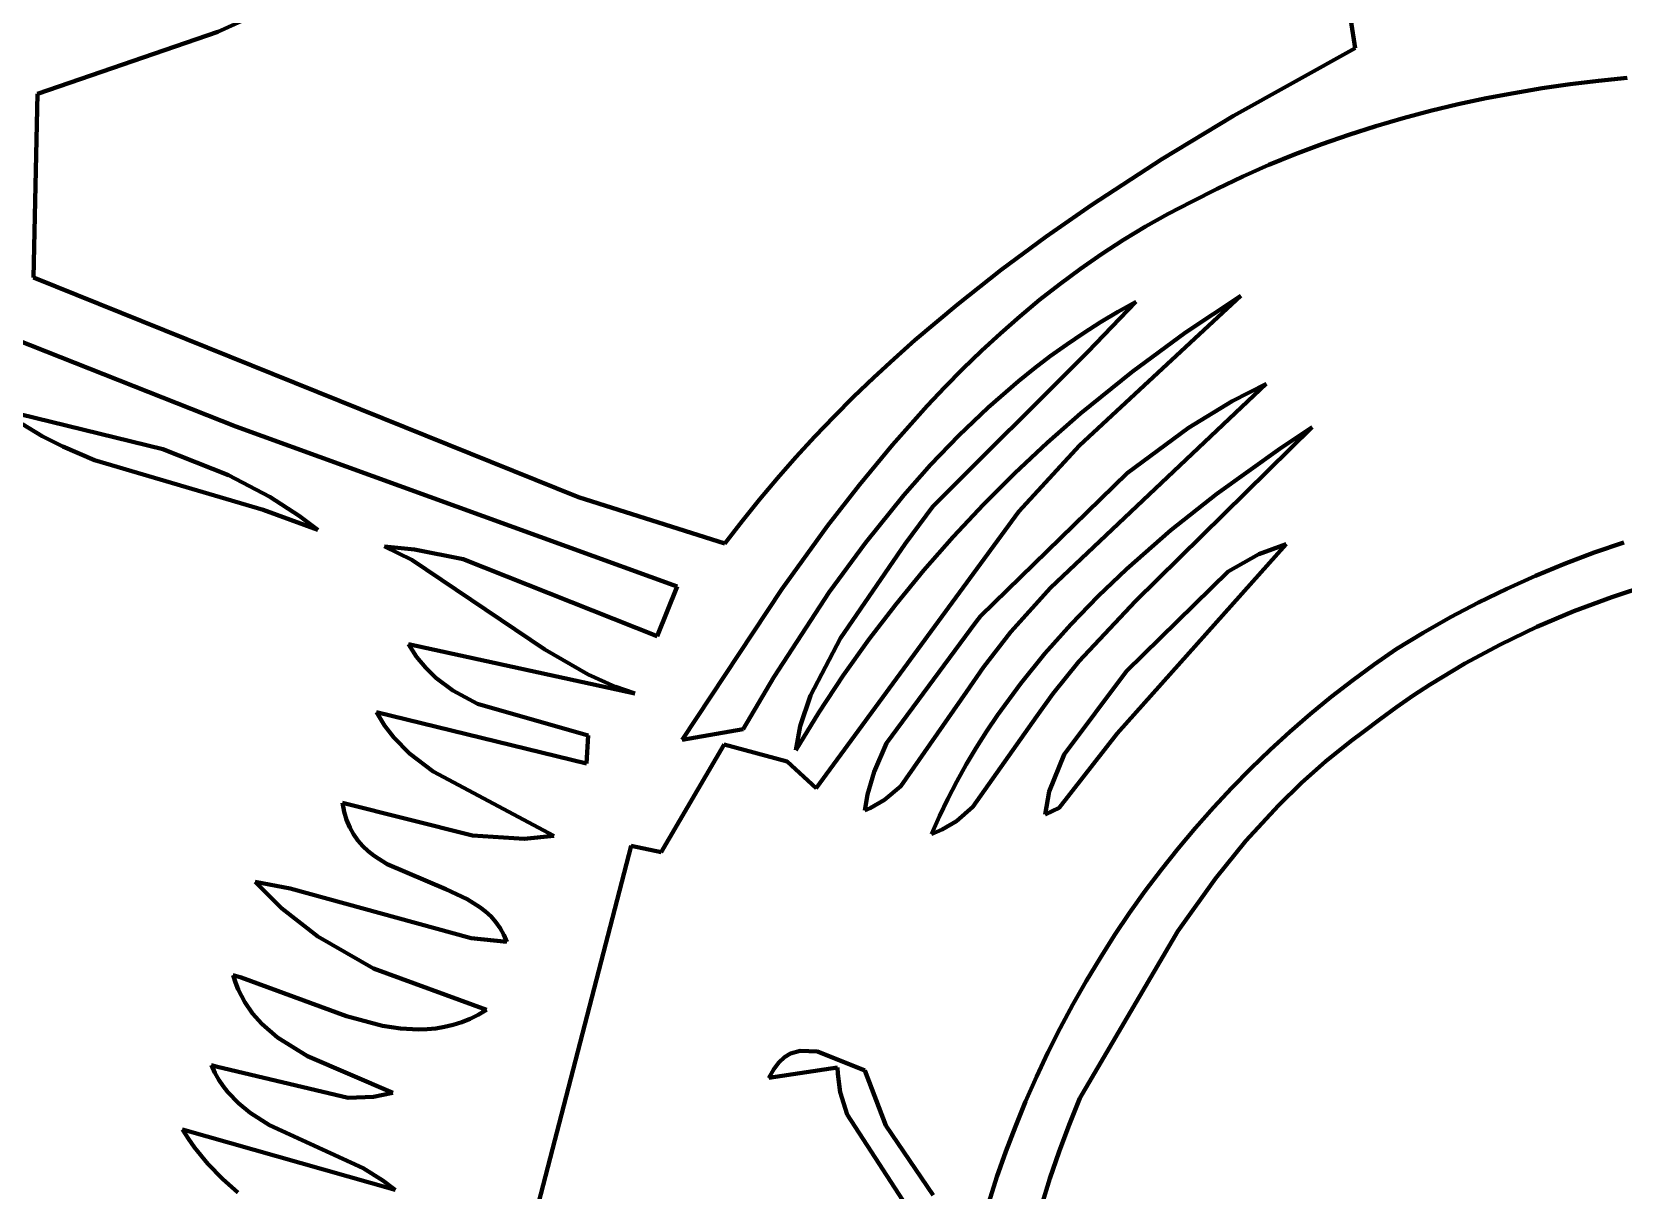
# Model space of a CAD drawing. Header units: millimetres. Extents: x 0 to 14.2, y 0 to 19.5.
# Drawn here: x 7.903 to 8.887, y 14.294 to 15.01 of the extents above; entities that cross this region are included whole.
import ezdxf

# ---------------------------------------------------------------- set-up
doc = ezdxf.new("R2010")
doc.units = ezdxf.units.MM
doc.layers.add('color#010101ff', color=7, linetype='CONTINUOUS', lineweight=100)
doc.layers.add('color#fdfdfdff', color=7, linetype='CONTINUOUS', lineweight=100)

msp = doc.modelspace()

# ---------------------------------------------------------------- linework, layer by layer
at = {"layer": 'color#010101ff'}
for p, q in [((8.72143, 15.00027), (8.69647, 15.1626)), ((8.04343, 15.02168), (8.01832, 15.01036)), ((8.01832, 15.01036), (7.90671, 14.97204)), ((8.64628, 14.95834), (8.72143, 15.00027)), ((8.83705, 14.97542), (8.81967, 14.97252)), ((8.8545, 14.97796), (8.83705, 14.97542)), ((8.87201, 14.98013), (8.8545, 14.97796)), ((8.88958, 14.98194), (8.87201, 14.98013)), ((7.90671, 14.97204), (7.90429, 14.85839)), ((8.78518, 14.96555), (8.76807, 14.96147)), ((8.80238, 14.96923), (8.78518, 14.96555)), ((8.81967, 14.97252), (8.80238, 14.96923)), ((8.60197, 14.93153), (8.64628, 14.95834)), ((8.75108, 14.95698), (8.73421, 14.95207)), ((8.76807, 14.96147), (8.75108, 14.95698)), ((8.71747, 14.94673), (8.70087, 14.94096)), ((8.73421, 14.95207), (8.71747, 14.94673)), ((8.70087, 14.94096), (8.68443, 14.93474)), ((8.55856, 14.90328), (8.60197, 14.93153)), ((8.66814, 14.92806), (8.65202, 14.92091)), ((8.68443, 14.93474), (8.66814, 14.92806)), ((8.65202, 14.92091), (8.63608, 14.91329)), ((8.63608, 14.91329), (8.62033, 14.90519)), ((8.53026, 14.88355), (8.55856, 14.90328)), ((8.60594, 14.89778), (8.59188, 14.88992)), ((8.62033, 14.90519), (8.60594, 14.89778)), ((8.59188, 14.88992), (8.57815, 14.88163)), ((8.50255, 14.86306), (8.53026, 14.88355)), ((8.57815, 14.88163), (8.56473, 14.87293)), ((8.56473, 14.87293), (8.55163, 14.86384)), ((7.90429, 14.85839), (8.24129, 14.72244)), ((8.47552, 14.84175), (8.50255, 14.86306)), ((8.55163, 14.86384), (8.53882, 14.85437)), ((8.53882, 14.85437), (8.5263, 14.84453)), ((8.65081, 14.84704), (8.55101, 14.7544)), ((8.61662, 14.82438), (8.65081, 14.84704)), ((8.44924, 14.81957), (8.47552, 14.84175)), ((8.5263, 14.84453), (8.51407, 14.83436)), ((8.58581, 14.84342), (8.55626, 14.81247)), ((8.56403, 14.83081), (8.57481, 14.83727)), ((8.57481, 14.83727), (8.58581, 14.84342)), ((8.51407, 14.83436), (8.5021, 14.82386)), ((8.55347, 14.82406), (8.56403, 14.83081)), ((8.02944, 14.76634), (7.88462, 14.82351)), ((8.43641, 14.80814), (8.44924, 14.81957)), ((8.5021, 14.82386), (8.4904, 14.81305)), ((8.54312, 14.81702), (8.55347, 14.82406)), ((8.58351, 14.80008), (8.61662, 14.82438)), ((8.42379, 14.79648), (8.43641, 14.80814)), ((8.55626, 14.81247), (8.46027, 14.71669)), ((8.4904, 14.81305), (8.47894, 14.80195)), ((8.52306, 14.80213), (8.53299, 14.8097)), ((8.53299, 14.8097), (8.54312, 14.81702)), ((8.47894, 14.80195), (8.46773, 14.79058)), ((8.51333, 14.79429), (8.52306, 14.80213)), ((8.55159, 14.77422), (8.58351, 14.80008)), ((8.4114, 14.78457), (8.42379, 14.79648)), ((8.46773, 14.79058), (8.45676, 14.77895)), ((8.49447, 14.77791), (8.51333, 14.79429)), ((8.66649, 14.79263), (8.53303, 14.66645)), ((8.64541, 14.78185), (8.66649, 14.79263)), ((8.39925, 14.77241), (8.4114, 14.78457)), ((8.45676, 14.77895), (8.43547, 14.755)), ((8.61849, 14.76547), (8.64541, 14.78185)), ((7.8858, 14.77627), (7.98438, 14.75225)), ((8.38734, 14.76), (8.39925, 14.77241)), ((8.47637, 14.76063), (8.49447, 14.77791)), ((8.531, 14.75613), (8.55159, 14.77422)), ((7.90972, 14.76035), (7.89751, 14.76779)), ((7.92239, 14.75383), (7.90972, 14.76035)), ((8.30229, 14.66736), (8.02944, 14.76634)), ((8.37569, 14.74733), (8.38734, 14.76)), ((8.45901, 14.74255), (8.47637, 14.76063)), ((8.58041, 14.7373), (8.61849, 14.76547)), ((8.69498, 14.76583), (8.58559, 14.65812)), ((8.6751, 14.75268), (8.69498, 14.76583)), ((7.94211, 14.74546), (7.92239, 14.75383)), ((7.98438, 14.75225), (8.02486, 14.73608)), ((8.43547, 14.755), (8.41501, 14.73023)), ((8.51101, 14.73739), (8.531, 14.75613)), ((8.55101, 14.7544), (8.51352, 14.71364)), ((8.63594, 14.72464), (8.6751, 14.75268)), ((8.04627, 14.71471), (7.94211, 14.74546)), ((8.3643, 14.73439), (8.37569, 14.74733)), ((8.44236, 14.72375), (8.45901, 14.74255)), ((8.02486, 14.73608), (8.05038, 14.72264)), ((8.35319, 14.72118), (8.3643, 14.73439)), ((8.41501, 14.73023), (8.39529, 14.7048)), ((8.48991, 14.649), (8.58041, 14.7373)), ((8.49163, 14.71801), (8.51101, 14.73739)), ((8.05038, 14.72264), (8.0685, 14.71095)), ((8.24129, 14.72244), (8.33184, 14.69391)), ((8.34237, 14.70769), (8.35319, 14.72118)), ((8.41864, 14.69438), (8.44236, 14.72375)), ((8.60745, 14.70204), (8.63594, 14.72464)), ((8.08001, 14.70233), (8.04627, 14.71471)), ((8.0685, 14.71095), (8.08001, 14.70233)), ((8.51352, 14.71364), (8.3883, 14.54258)), ((8.46027, 14.71669), (8.44321, 14.69362)), ((8.4729, 14.69801), (8.49163, 14.71801)), ((8.33184, 14.69391), (8.34237, 14.70769)), ((8.39529, 14.7048), (8.36696, 14.66568)), ((8.58004, 14.67806), (8.60745, 14.70204)), ((8.13818, 14.68385), (8.12131, 14.692)), ((8.12131, 14.692), (8.13981, 14.69026)), ((8.13981, 14.69026), (8.16992, 14.68428)), ((8.39635, 14.66386), (8.41864, 14.69438)), ((8.44321, 14.69362), (8.40334, 14.63535)), ((8.45485, 14.67741), (8.4729, 14.69801)), ((8.67871, 14.69342), (8.57438, 14.57635)), ((8.66199, 14.68735), (8.67871, 14.69342)), ((8.86923, 14.68821), (8.88767, 14.69456)), ((8.22054, 14.62831), (8.13818, 14.68385)), ((8.16992, 14.68428), (8.28991, 14.63651)), ((8.64287, 14.67664), (8.66199, 14.68735)), ((8.83296, 14.67385), (8.85098, 14.68131)), ((8.85098, 14.68131), (8.86923, 14.68821)), ((8.43749, 14.65622), (8.45485, 14.67741)), ((8.56251, 14.66128), (8.58004, 14.67806)), ((8.58003, 14.6149), (8.64287, 14.67664)), ((8.81518, 14.66585), (8.83296, 14.67385)), ((8.28991, 14.63651), (8.30229, 14.66736)), ((8.36696, 14.66568), (8.30536, 14.5724)), ((8.36206, 14.61122), (8.39635, 14.66386)), ((8.53303, 14.66645), (8.50859, 14.63914)), ((8.54569, 14.64386), (8.56251, 14.66128)), ((8.79766, 14.65731), (8.81518, 14.66585)), ((8.88007, 14.66074), (8.8567, 14.65202)), ((8.9038, 14.66845), (8.88007, 14.66074)), ((8.42086, 14.63446), (8.43749, 14.65622)), ((8.58559, 14.65812), (8.55062, 14.62088)), ((8.78041, 14.64823), (8.79766, 14.65731)), ((8.8567, 14.65202), (8.83376, 14.64228)), ((8.4318, 14.57041), (8.48697, 14.64519)), ((8.48697, 14.64519), (8.48991, 14.649)), ((8.52966, 14.62578), (8.54569, 14.64386)), ((8.76347, 14.63861), (8.78041, 14.64823)), ((8.83376, 14.64228), (8.81127, 14.6315)), ((8.1412, 14.62384), (8.13617, 14.63152)), ((8.13617, 14.63152), (8.27605, 14.60119)), ((8.40334, 14.63535), (8.38466, 14.59996)), ((8.40498, 14.61215), (8.42086, 14.63446)), ((8.50859, 14.63914), (8.49161, 14.61741)), ((8.74684, 14.62846), (8.76347, 14.63861)), ((8.81127, 14.6315), (8.78929, 14.61966)), ((8.14688, 14.61697), (8.1412, 14.62384)), ((8.24717, 14.61277), (8.22054, 14.62831)), ((8.5145, 14.60704), (8.52966, 14.62578)), ((8.55062, 14.62088), (8.53458, 14.60094)), ((8.73314, 14.619), (8.74684, 14.62846)), ((8.15317, 14.61087), (8.14688, 14.61697)), ((8.16358, 14.60302), (8.15317, 14.61087)), ((8.26416, 14.60523), (8.24717, 14.61277)), ((8.34306, 14.57903), (8.36206, 14.61122)), ((8.38989, 14.58931), (8.40498, 14.61215)), ((8.49161, 14.61741), (8.48107, 14.60222)), ((8.54164, 14.56336), (8.58003, 14.6149)), ((8.71972, 14.60916), (8.73314, 14.619)), ((8.78929, 14.61966), (8.76786, 14.60675)), ((8.17893, 14.59462), (8.16358, 14.60302)), ((8.27605, 14.60119), (8.26416, 14.60523)), ((8.48107, 14.60222), (8.44061, 14.54383)), ((8.50031, 14.58762), (8.5145, 14.60704)), ((8.53458, 14.60094), (8.5246, 14.587)), ((8.70657, 14.59896), (8.71972, 14.60916)), ((8.76786, 14.60675), (8.75737, 14.59988)), ((8.24724, 14.57521), (8.17893, 14.59462)), ((8.38466, 14.59996), (8.37842, 14.58096)), ((8.69371, 14.5884), (8.70657, 14.59896)), ((8.74704, 14.59274), (8.73686, 14.58532)), ((8.75737, 14.59988), (8.74704, 14.59274)), ((8.12141, 14.58131), (8.11638, 14.58954)), ((8.11638, 14.58954), (8.24629, 14.55783)), ((8.12712, 14.57386), (8.12141, 14.58131)), ((8.3756, 14.56595), (8.38989, 14.58931)), ((8.5246, 14.587), (8.48504, 14.53101)), ((8.49361, 14.57766), (8.50031, 14.58762)), ((8.68114, 14.57749), (8.69371, 14.5884)), ((8.73686, 14.58532), (8.72685, 14.57762)), ((8.13682, 14.56399), (8.12712, 14.57386)), ((8.24629, 14.55783), (8.24724, 14.57521)), ((8.30536, 14.5724), (8.34306, 14.57903)), ((8.37842, 14.58096), (8.3756, 14.56595)), ((8.48718, 14.56752), (8.49361, 14.57766)), ((8.57438, 14.57635), (8.53842, 14.53045)), ((8.66886, 14.56624), (8.68114, 14.57749)), ((8.71875, 14.57164), (8.70311, 14.55911)), ((8.72685, 14.57762), (8.71875, 14.57164)), ((8.15145, 14.55279), (8.13682, 14.56399)), ((8.3313, 14.56951), (8.29245, 14.50291)), ((8.37026, 14.55914), (8.3313, 14.56951)), ((8.42405, 14.5527), (8.4318, 14.57041)), ((8.48103, 14.5572), (8.48718, 14.56752)), ((8.53225, 14.54051), (8.54164, 14.56336)), ((8.65689, 14.55467), (8.66886, 14.56624)), ((8.22606, 14.51315), (8.15145, 14.55279)), ((8.3883, 14.54258), (8.37026, 14.55914)), ((8.42004, 14.53862), (8.42405, 14.5527)), ((8.47519, 14.54671), (8.48103, 14.5572)), ((8.64522, 14.54278), (8.65689, 14.55467)), ((8.70311, 14.55911), (8.6882, 14.54585)), ((8.44061, 14.54383), (8.43049, 14.53524)), ((8.46965, 14.53604), (8.47519, 14.54671)), ((8.63387, 14.53059), (8.64522, 14.54278)), ((8.6882, 14.54585), (8.67397, 14.53191)), ((8.09643, 14.52799), (8.09541, 14.53355)), ((8.09541, 14.53355), (8.17576, 14.5132)), ((8.41837, 14.5288), (8.42004, 14.53862)), ((8.43049, 14.53524), (8.42162, 14.53018)), ((8.46443, 14.52519), (8.46965, 14.53604)), ((8.52973, 14.52621), (8.53225, 14.54051)), ((8.09792, 14.5229), (8.09643, 14.52799)), ((8.09985, 14.51827), (8.09792, 14.5229)), ((8.42162, 14.53018), (8.41837, 14.5288)), ((8.45954, 14.51416), (8.46443, 14.52519)), ((8.48504, 14.53101), (8.47491, 14.52218)), ((8.53842, 14.53045), (8.52973, 14.52621)), ((8.62284, 14.5181), (8.63387, 14.53059)), ((8.67397, 14.53191), (8.65384, 14.50988)), ((8.10218, 14.51404), (8.09985, 14.51827)), ((8.10489, 14.5102), (8.10218, 14.51404)), ((8.17576, 14.5132), (8.20767, 14.51113)), ((8.20767, 14.51113), (8.22606, 14.51315)), ((8.4661, 14.51691), (8.45954, 14.51416)), ((8.47491, 14.52218), (8.4661, 14.51691)), ((8.61213, 14.50532), (8.62284, 14.5181)), ((8.10794, 14.5067), (8.10489, 14.5102)), ((8.1113, 14.50352), (8.10794, 14.5067)), ((8.11493, 14.50062), (8.1113, 14.50352)), ((8.27385, 14.50687), (8.20442, 14.23881)), ((8.29245, 14.50291), (8.27385, 14.50687)), ((8.60176, 14.49227), (8.61213, 14.50532)), ((8.65384, 14.50988), (8.63502, 14.48666)), ((8.12289, 14.49555), (8.11493, 14.50062)), ((8.15922, 14.48004), (8.12289, 14.49555)), ((8.05758, 14.46837), (8.04132, 14.48465)), ((8.04132, 14.48465), (8.06303, 14.48053)), ((8.59173, 14.47895), (8.60176, 14.49227)), ((8.63502, 14.48666), (8.61174, 14.45418)), ((8.06303, 14.48053), (8.17486, 14.44967)), ((8.17236, 14.47388), (8.15922, 14.48004)), ((8.18027, 14.46896), (8.17236, 14.47388)), ((8.58204, 14.46537), (8.59173, 14.47895)), ((8.08003, 14.45086), (8.05758, 14.46837)), ((8.18386, 14.46616), (8.18027, 14.46896)), ((8.18718, 14.46309), (8.18386, 14.46616)), ((8.5727, 14.45155), (8.58204, 14.46537)), ((8.19019, 14.45972), (8.18718, 14.46309)), ((8.19285, 14.45601), (8.19019, 14.45972)), ((8.19514, 14.45193), (8.19285, 14.45601)), ((8.61174, 14.45418), (8.55126, 14.35072)), ((8.11459, 14.43103), (8.08003, 14.45086)), ((8.17486, 14.44967), (8.19701, 14.44745)), ((8.19701, 14.44745), (8.19514, 14.45193)), ((8.56372, 14.43749), (8.5727, 14.45155)), ((8.55511, 14.42321), (8.56372, 14.43749)), ((8.02915, 14.42238), (8.0277, 14.42687)), ((8.0277, 14.42687), (8.03279, 14.42534)), ((8.03279, 14.42534), (8.09785, 14.40151)), ((8.18438, 14.40549), (8.11459, 14.43103)), ((8.03085, 14.41811), (8.02915, 14.42238)), ((8.03492, 14.41022), (8.03085, 14.41811)), ((8.54686, 14.40871), (8.55511, 14.42321)), ((8.03982, 14.40311), (8.03492, 14.41022)), ((8.17934, 14.40244), (8.18438, 14.40549)), ((8.53899, 14.39401), (8.54686, 14.40871)), ((8.04546, 14.39671), (8.03982, 14.40311)), ((8.05512, 14.3883), (8.04546, 14.39671)), ((8.09785, 14.40151), (8.12019, 14.39562)), ((8.12019, 14.39562), (8.13129, 14.39392)), ((8.15314, 14.39397), (8.1585, 14.39483)), ((8.1585, 14.39483), (8.1638, 14.39609)), ((8.1638, 14.39609), (8.16905, 14.39776)), ((8.16905, 14.39776), (8.17423, 14.39987)), ((8.17423, 14.39987), (8.17934, 14.40244)), ((8.07363, 14.3768), (8.05512, 14.3883)), ((8.13129, 14.39392), (8.14229, 14.39331)), ((8.14229, 14.39331), (8.14774, 14.39347)), ((8.14774, 14.39347), (8.15314, 14.39397)), ((8.5315, 14.37911), (8.53899, 14.39401)), ((8.12645, 14.35413), (8.07363, 14.3768)), ((8.36519, 14.37294), (8.36867, 14.37611)), ((8.36867, 14.37611), (8.37239, 14.37834)), ((8.37239, 14.37834), (8.37833, 14.38012)), ((8.37833, 14.38012), (8.38899, 14.37966)), ((8.38899, 14.37966), (8.41824, 14.36792)), ((8.5244, 14.36403), (8.5315, 14.37911)), ((8.01651, 14.36652), (8.01434, 14.37114)), ((8.01434, 14.37114), (8.01814, 14.3702)), ((8.01894, 14.3622), (8.01651, 14.36652)), ((8.01814, 14.3702), (8.09879, 14.35101)), ((8.40137, 14.36968), (8.35902, 14.36339)), ((8.35902, 14.36339), (8.36196, 14.36873)), ((8.36196, 14.36873), (8.36519, 14.37294)), ((8.40155, 14.36577), (8.40137, 14.36968)), ((8.40315, 14.35457), (8.40155, 14.36577)), ((8.41824, 14.36792), (8.43134, 14.33387)), ((8.02163, 14.35817), (8.01894, 14.3622)), ((8.02455, 14.35441), (8.02163, 14.35817)), ((8.51769, 14.34877), (8.5244, 14.36403)), ((8.03103, 14.34763), (8.02455, 14.35441)), ((8.03827, 14.34171), (8.03103, 14.34763)), ((8.09879, 14.35101), (8.11453, 14.35172)), ((8.11453, 14.35172), (8.12645, 14.35413)), ((8.40748, 14.34064), (8.40315, 14.35457)), ((8.51138, 14.33334), (8.51769, 14.34877)), ((8.55126, 14.35072), (8.54457, 14.33437)), ((8.05025, 14.33411), (8.03827, 14.34171)), ((8.44925, 14.27623), (8.40748, 14.34064)), ((8.00011, 14.32568), (7.99654, 14.33132)), ((7.99654, 14.33132), (8.12786, 14.29404)), ((8.00391, 14.32029), (8.00011, 14.32568)), ((8.10804, 14.30743), (8.05025, 14.33411)), ((8.43134, 14.33387), (8.46057, 14.2909)), ((8.50548, 14.31777), (8.51138, 14.33334)), ((8.54457, 14.33437), (8.5384, 14.31781)), ((8.01213, 14.31018), (8.00391, 14.32029)), ((8.49999, 14.30205), (8.50548, 14.31777)), ((8.5384, 14.31781), (8.53275, 14.30105)), ((8.0211, 14.30093), (8.01213, 14.31018)), ((8.12034, 14.29991), (8.10804, 14.30743)), ((8.03075, 14.29244), (8.0211, 14.30093)), ((8.12786, 14.29404), (8.12034, 14.29991)), ((8.49491, 14.28619), (8.49999, 14.30205)), ((8.53275, 14.30105), (8.52762, 14.28411))]:
    msp.add_line(p, q, dxfattribs=at)
at = {"layer": 'color#fdfdfdff'}
for p, q in [((8.69647, 15.1626), (8.72143, 15.00027)), ((8.01832, 15.01036), (8.04343, 15.02168)), ((7.90671, 14.97204), (8.01832, 15.01036)), ((8.72143, 15.00027), (8.64628, 14.95834)), ((8.81967, 14.97252), (8.83705, 14.97542)), ((8.83705, 14.97542), (8.8545, 14.97796)), ((8.8545, 14.97796), (8.87201, 14.98013)), ((8.87201, 14.98013), (8.88958, 14.98194)), ((7.90429, 14.85839), (7.90671, 14.97204)), ((8.76807, 14.96147), (8.78518, 14.96555)), ((8.78518, 14.96555), (8.80238, 14.96923)), ((8.80238, 14.96923), (8.81967, 14.97252)), ((8.64628, 14.95834), (8.60197, 14.93153)), ((8.73421, 14.95207), (8.75108, 14.95698)), ((8.75108, 14.95698), (8.76807, 14.96147)), ((8.70087, 14.94096), (8.71747, 14.94673)), ((8.71747, 14.94673), (8.73421, 14.95207)), ((8.68443, 14.93474), (8.70087, 14.94096)), ((8.60197, 14.93153), (8.55856, 14.90328)), ((8.65202, 14.92091), (8.66814, 14.92806)), ((8.66814, 14.92806), (8.68443, 14.93474)), ((8.63608, 14.91329), (8.65202, 14.92091)), ((8.62033, 14.90519), (8.63608, 14.91329)), ((8.55856, 14.90328), (8.53026, 14.88355)), ((8.59188, 14.88992), (8.60594, 14.89778)), ((8.60594, 14.89778), (8.62033, 14.90519)), ((8.57815, 14.88163), (8.59188, 14.88992)), ((8.53026, 14.88355), (8.50255, 14.86306)), ((8.56473, 14.87293), (8.57815, 14.88163)), ((8.55163, 14.86384), (8.56473, 14.87293)), ((8.24129, 14.72244), (7.90429, 14.85839)), ((8.50255, 14.86306), (8.47552, 14.84175)), ((8.53882, 14.85437), (8.55163, 14.86384)), ((8.5263, 14.84453), (8.53882, 14.85437)), ((8.55101, 14.7544), (8.65081, 14.84704)), ((8.65081, 14.84704), (8.61662, 14.82438)), ((8.47552, 14.84175), (8.44924, 14.81957)), ((8.51407, 14.83436), (8.5263, 14.84453)), ((8.55626, 14.81247), (8.58581, 14.84342)), ((8.57481, 14.83727), (8.56403, 14.83081)), ((8.58581, 14.84342), (8.57481, 14.83727)), ((8.5021, 14.82386), (8.51407, 14.83436)), ((8.56403, 14.83081), (8.55347, 14.82406)), ((7.88462, 14.82351), (8.02944, 14.76634)), ((8.44924, 14.81957), (8.43641, 14.80814)), ((8.4904, 14.81305), (8.5021, 14.82386)), ((8.55347, 14.82406), (8.54312, 14.81702)), ((8.61662, 14.82438), (8.58351, 14.80008)), ((8.43641, 14.80814), (8.42379, 14.79648)), ((8.46027, 14.71669), (8.55626, 14.81247)), ((8.47894, 14.80195), (8.4904, 14.81305)), ((8.53299, 14.8097), (8.52306, 14.80213)), ((8.54312, 14.81702), (8.53299, 14.8097)), ((8.46773, 14.79058), (8.47894, 14.80195)), ((8.52306, 14.80213), (8.51333, 14.79429)), ((8.58351, 14.80008), (8.55159, 14.77422)), ((8.42379, 14.79648), (8.4114, 14.78457)), ((8.45676, 14.77895), (8.46773, 14.79058)), ((8.51333, 14.79429), (8.49447, 14.77791)), ((8.53303, 14.66645), (8.66649, 14.79263)), ((8.66649, 14.79263), (8.64541, 14.78185)), ((8.4114, 14.78457), (8.39925, 14.77241)), ((8.43547, 14.755), (8.45676, 14.77895)), ((8.64541, 14.78185), (8.61849, 14.76547)), ((7.98438, 14.75225), (7.8858, 14.77627)), ((8.39925, 14.77241), (8.38734, 14.76)), ((8.49447, 14.77791), (8.47637, 14.76063)), ((8.55159, 14.77422), (8.531, 14.75613)), ((7.89751, 14.76779), (7.90972, 14.76035)), ((7.90972, 14.76035), (7.92239, 14.75383)), ((8.02944, 14.76634), (8.30229, 14.66736)), ((8.38734, 14.76), (8.37569, 14.74733)), ((8.47637, 14.76063), (8.45901, 14.74255)), ((8.61849, 14.76547), (8.58041, 14.7373)), ((8.58559, 14.65812), (8.69498, 14.76583)), ((8.69498, 14.76583), (8.6751, 14.75268)), ((7.92239, 14.75383), (7.94211, 14.74546)), ((8.02486, 14.73608), (7.98438, 14.75225)), ((8.41501, 14.73023), (8.43547, 14.755)), ((8.531, 14.75613), (8.51101, 14.73739)), ((8.51352, 14.71364), (8.55101, 14.7544)), ((8.6751, 14.75268), (8.63594, 14.72464)), ((7.94211, 14.74546), (8.04627, 14.71471)), ((8.37569, 14.74733), (8.3643, 14.73439)), ((8.45901, 14.74255), (8.44236, 14.72375)), ((8.05038, 14.72264), (8.02486, 14.73608)), ((8.3643, 14.73439), (8.35319, 14.72118)), ((8.39529, 14.7048), (8.41501, 14.73023)), ((8.58041, 14.7373), (8.48991, 14.649)), ((8.51101, 14.73739), (8.49163, 14.71801)), ((8.0685, 14.71095), (8.05038, 14.72264)), ((8.33184, 14.69391), (8.24129, 14.72244)), ((8.35319, 14.72118), (8.34237, 14.70769)), ((8.44236, 14.72375), (8.41864, 14.69438)), ((8.63594, 14.72464), (8.60745, 14.70204)), ((8.04627, 14.71471), (8.08001, 14.70233)), ((8.08001, 14.70233), (8.0685, 14.71095)), ((8.3883, 14.54258), (8.51352, 14.71364)), ((8.44321, 14.69362), (8.46027, 14.71669)), ((8.49163, 14.71801), (8.4729, 14.69801)), ((8.34237, 14.70769), (8.33184, 14.69391)), ((8.36696, 14.66568), (8.39529, 14.7048)), ((8.60745, 14.70204), (8.58004, 14.67806)), ((8.13981, 14.69026), (8.12131, 14.692)), ((8.12131, 14.692), (8.13818, 14.68385)), ((8.16992, 14.68428), (8.13981, 14.69026)), ((8.41864, 14.69438), (8.39635, 14.66386)), ((8.40334, 14.63535), (8.44321, 14.69362)), ((8.4729, 14.69801), (8.45485, 14.67741)), ((8.57438, 14.57635), (8.67871, 14.69342)), ((8.67871, 14.69342), (8.66199, 14.68735)), ((8.88767, 14.69456), (8.86923, 14.68821)), ((8.13818, 14.68385), (8.22054, 14.62831)), ((8.28991, 14.63651), (8.16992, 14.68428)), ((8.66199, 14.68735), (8.64287, 14.67664)), ((8.85098, 14.68131), (8.83296, 14.67385)), ((8.86923, 14.68821), (8.85098, 14.68131)), ((8.45485, 14.67741), (8.43749, 14.65622)), ((8.58004, 14.67806), (8.56251, 14.66128)), ((8.64287, 14.67664), (8.58003, 14.6149)), ((8.83296, 14.67385), (8.81518, 14.66585)), ((8.30229, 14.66736), (8.28991, 14.63651)), ((8.30536, 14.5724), (8.36696, 14.66568)), ((8.39635, 14.66386), (8.36206, 14.61122)), ((8.50859, 14.63914), (8.53303, 14.66645)), ((8.56251, 14.66128), (8.54569, 14.64386)), ((8.81518, 14.66585), (8.79766, 14.65731)), ((8.8567, 14.65202), (8.88007, 14.66074)), ((8.88007, 14.66074), (8.9038, 14.66845)), ((8.43749, 14.65622), (8.42086, 14.63446)), ((8.55062, 14.62088), (8.58559, 14.65812)), ((8.79766, 14.65731), (8.78041, 14.64823)), ((8.83376, 14.64228), (8.8567, 14.65202)), ((8.48697, 14.64519), (8.4318, 14.57041)), ((8.48991, 14.649), (8.48697, 14.64519)), ((8.54569, 14.64386), (8.52966, 14.62578)), ((8.78041, 14.64823), (8.76347, 14.63861)), ((8.81127, 14.6315), (8.83376, 14.64228)), ((8.27605, 14.60119), (8.13617, 14.63152)), ((8.13617, 14.63152), (8.1412, 14.62384)), ((8.38466, 14.59996), (8.40334, 14.63535)), ((8.42086, 14.63446), (8.40498, 14.61215)), ((8.49161, 14.61741), (8.50859, 14.63914)), ((8.76347, 14.63861), (8.74684, 14.62846)), ((8.78929, 14.61966), (8.81127, 14.6315)), ((8.1412, 14.62384), (8.14688, 14.61697)), ((8.22054, 14.62831), (8.24717, 14.61277)), ((8.52966, 14.62578), (8.5145, 14.60704)), ((8.53458, 14.60094), (8.55062, 14.62088)), ((8.74684, 14.62846), (8.73314, 14.619)), ((8.14688, 14.61697), (8.15317, 14.61087)), ((8.15317, 14.61087), (8.16358, 14.60302)), ((8.24717, 14.61277), (8.26416, 14.60523)), ((8.36206, 14.61122), (8.34306, 14.57903)), ((8.40498, 14.61215), (8.38989, 14.58931)), ((8.48107, 14.60222), (8.49161, 14.61741)), ((8.58003, 14.6149), (8.54164, 14.56336)), ((8.73314, 14.619), (8.71972, 14.60916)), ((8.76786, 14.60675), (8.78929, 14.61966)), ((8.16358, 14.60302), (8.17893, 14.59462)), ((8.26416, 14.60523), (8.27605, 14.60119)), ((8.44061, 14.54383), (8.48107, 14.60222)), ((8.5145, 14.60704), (8.50031, 14.58762)), ((8.5246, 14.587), (8.53458, 14.60094)), ((8.71972, 14.60916), (8.70657, 14.59896)), ((8.75737, 14.59988), (8.76786, 14.60675)), ((8.17893, 14.59462), (8.24724, 14.57521)), ((8.37842, 14.58096), (8.38466, 14.59996)), ((8.70657, 14.59896), (8.69371, 14.5884)), ((8.73686, 14.58532), (8.74704, 14.59274)), ((8.74704, 14.59274), (8.75737, 14.59988)), ((8.24629, 14.55783), (8.11638, 14.58954)), ((8.11638, 14.58954), (8.12141, 14.58131)), ((8.12141, 14.58131), (8.12712, 14.57386)), ((8.38989, 14.58931), (8.3756, 14.56595)), ((8.48504, 14.53101), (8.5246, 14.587)), ((8.50031, 14.58762), (8.49361, 14.57766)), ((8.69371, 14.5884), (8.68114, 14.57749)), ((8.72685, 14.57762), (8.73686, 14.58532)), ((8.12712, 14.57386), (8.13682, 14.56399)), ((8.24724, 14.57521), (8.24629, 14.55783)), ((8.34306, 14.57903), (8.30536, 14.5724)), ((8.3756, 14.56595), (8.37842, 14.58096)), ((8.49361, 14.57766), (8.48718, 14.56752)), ((8.53842, 14.53045), (8.57438, 14.57635)), ((8.68114, 14.57749), (8.66886, 14.56624)), ((8.70311, 14.55911), (8.71875, 14.57164)), ((8.71875, 14.57164), (8.72685, 14.57762)), ((8.13682, 14.56399), (8.15145, 14.55279)), ((8.29245, 14.50291), (8.3313, 14.56951)), ((8.3313, 14.56951), (8.37026, 14.55914)), ((8.4318, 14.57041), (8.42405, 14.5527)), ((8.48718, 14.56752), (8.48103, 14.5572)), ((8.54164, 14.56336), (8.53225, 14.54051)), ((8.66886, 14.56624), (8.65689, 14.55467)), ((8.15145, 14.55279), (8.22606, 14.51315)), ((8.37026, 14.55914), (8.3883, 14.54258)), ((8.42405, 14.5527), (8.42004, 14.53862)), ((8.48103, 14.5572), (8.47519, 14.54671)), ((8.65689, 14.55467), (8.64522, 14.54278)), ((8.6882, 14.54585), (8.70311, 14.55911)), ((8.43049, 14.53524), (8.44061, 14.54383)), ((8.47519, 14.54671), (8.46965, 14.53604)), ((8.64522, 14.54278), (8.63387, 14.53059)), ((8.67397, 14.53191), (8.6882, 14.54585)), ((8.17576, 14.5132), (8.09541, 14.53355)), ((8.09541, 14.53355), (8.09643, 14.52799)), ((8.42004, 14.53862), (8.41837, 14.5288)), ((8.42162, 14.53018), (8.43049, 14.53524)), ((8.46965, 14.53604), (8.46443, 14.52519)), ((8.53225, 14.54051), (8.52973, 14.52621)), ((8.09643, 14.52799), (8.09792, 14.5229)), ((8.09792, 14.5229), (8.09985, 14.51827)), ((8.41837, 14.5288), (8.42162, 14.53018)), ((8.46443, 14.52519), (8.45954, 14.51416)), ((8.47491, 14.52218), (8.48504, 14.53101)), ((8.52973, 14.52621), (8.53842, 14.53045)), ((8.63387, 14.53059), (8.62284, 14.5181)), ((8.65384, 14.50988), (8.67397, 14.53191)), ((8.09985, 14.51827), (8.10218, 14.51404)), ((8.10218, 14.51404), (8.10489, 14.5102)), ((8.20767, 14.51113), (8.17576, 14.5132)), ((8.22606, 14.51315), (8.20767, 14.51113)), ((8.45954, 14.51416), (8.4661, 14.51691)), ((8.4661, 14.51691), (8.47491, 14.52218)), ((8.62284, 14.5181), (8.61213, 14.50532)), ((8.10489, 14.5102), (8.10794, 14.5067)), ((8.10794, 14.5067), (8.1113, 14.50352)), ((8.1113, 14.50352), (8.11493, 14.50062)), ((8.20442, 14.23881), (8.27385, 14.50687)), ((8.27385, 14.50687), (8.29245, 14.50291)), ((8.61213, 14.50532), (8.60176, 14.49227)), ((8.63502, 14.48666), (8.65384, 14.50988)), ((8.11493, 14.50062), (8.12289, 14.49555)), ((8.12289, 14.49555), (8.15922, 14.48004)), ((8.06303, 14.48053), (8.04132, 14.48465)), ((8.04132, 14.48465), (8.05758, 14.46837)), ((8.60176, 14.49227), (8.59173, 14.47895)), ((8.61174, 14.45418), (8.63502, 14.48666)), ((8.17486, 14.44967), (8.06303, 14.48053)), ((8.15922, 14.48004), (8.17236, 14.47388)), ((8.17236, 14.47388), (8.18027, 14.46896)), ((8.59173, 14.47895), (8.58204, 14.46537)), ((8.05758, 14.46837), (8.08003, 14.45086)), ((8.18027, 14.46896), (8.18386, 14.46616)), ((8.18386, 14.46616), (8.18718, 14.46309)), ((8.58204, 14.46537), (8.5727, 14.45155)), ((8.18718, 14.46309), (8.19019, 14.45972)), ((8.19019, 14.45972), (8.19285, 14.45601)), ((8.19285, 14.45601), (8.19514, 14.45193)), ((8.55126, 14.35072), (8.61174, 14.45418)), ((8.08003, 14.45086), (8.11459, 14.43103)), ((8.19701, 14.44745), (8.17486, 14.44967)), ((8.19514, 14.45193), (8.19701, 14.44745)), ((8.5727, 14.45155), (8.56372, 14.43749)), ((8.56372, 14.43749), (8.55511, 14.42321)), ((8.03279, 14.42534), (8.0277, 14.42687)), ((8.0277, 14.42687), (8.02915, 14.42238)), ((8.09785, 14.40151), (8.03279, 14.42534)), ((8.11459, 14.43103), (8.18438, 14.40549)), ((8.02915, 14.42238), (8.03085, 14.41811)), ((8.03085, 14.41811), (8.03492, 14.41022)), ((8.55511, 14.42321), (8.54686, 14.40871)), ((8.03492, 14.41022), (8.03982, 14.40311)), ((8.18438, 14.40549), (8.17934, 14.40244)), ((8.54686, 14.40871), (8.53899, 14.39401)), ((8.03982, 14.40311), (8.04546, 14.39671)), ((8.04546, 14.39671), (8.05512, 14.3883)), ((8.12019, 14.39562), (8.09785, 14.40151)), ((8.13129, 14.39392), (8.12019, 14.39562)), ((8.1585, 14.39483), (8.15314, 14.39397)), ((8.1638, 14.39609), (8.1585, 14.39483)), ((8.16905, 14.39776), (8.1638, 14.39609)), ((8.17423, 14.39987), (8.16905, 14.39776)), ((8.17934, 14.40244), (8.17423, 14.39987)), ((8.05512, 14.3883), (8.07363, 14.3768)), ((8.14229, 14.39331), (8.13129, 14.39392)), ((8.14774, 14.39347), (8.14229, 14.39331)), ((8.15314, 14.39397), (8.14774, 14.39347)), ((8.53899, 14.39401), (8.5315, 14.37911)), ((8.07363, 14.3768), (8.12645, 14.35413)), ((8.36867, 14.37611), (8.36519, 14.37294)), ((8.37239, 14.37834), (8.36867, 14.37611)), ((8.37833, 14.38012), (8.37239, 14.37834)), ((8.38899, 14.37966), (8.37833, 14.38012)), ((8.41824, 14.36792), (8.38899, 14.37966)), ((8.5315, 14.37911), (8.5244, 14.36403)), ((8.01814, 14.3702), (8.01434, 14.37114)), ((8.01434, 14.37114), (8.01651, 14.36652)), ((8.01651, 14.36652), (8.01894, 14.3622)), ((8.09879, 14.35101), (8.01814, 14.3702)), ((8.35902, 14.36339), (8.40137, 14.36968)), ((8.36196, 14.36873), (8.35902, 14.36339)), ((8.36519, 14.37294), (8.36196, 14.36873)), ((8.40137, 14.36968), (8.40155, 14.36577)), ((8.40155, 14.36577), (8.40315, 14.35457)), ((8.43134, 14.33387), (8.41824, 14.36792)), ((8.01894, 14.3622), (8.02163, 14.35817)), ((8.02163, 14.35817), (8.02455, 14.35441)), ((8.5244, 14.36403), (8.51769, 14.34877)), ((8.02455, 14.35441), (8.03103, 14.34763)), ((8.03103, 14.34763), (8.03827, 14.34171)), ((8.11453, 14.35172), (8.09879, 14.35101)), ((8.12645, 14.35413), (8.11453, 14.35172)), ((8.40315, 14.35457), (8.40748, 14.34064)), ((8.51769, 14.34877), (8.51138, 14.33334)), ((8.54457, 14.33437), (8.55126, 14.35072)), ((8.03827, 14.34171), (8.05025, 14.33411)), ((8.40748, 14.34064), (8.44925, 14.27623)), ((8.12786, 14.29404), (7.99654, 14.33132)), ((7.99654, 14.33132), (8.00011, 14.32568)), ((8.00011, 14.32568), (8.00391, 14.32029)), ((8.05025, 14.33411), (8.10804, 14.30743)), ((8.46057, 14.2909), (8.43134, 14.33387)), ((8.51138, 14.33334), (8.50548, 14.31777)), ((8.5384, 14.31781), (8.54457, 14.33437)), ((8.00391, 14.32029), (8.01213, 14.31018)), ((8.50548, 14.31777), (8.49999, 14.30205)), ((8.53275, 14.30105), (8.5384, 14.31781)), ((8.01213, 14.31018), (8.0211, 14.30093)), ((8.10804, 14.30743), (8.12034, 14.29991)), ((8.0211, 14.30093), (8.03075, 14.29244)), ((8.12034, 14.29991), (8.12786, 14.29404)), ((8.49999, 14.30205), (8.49491, 14.28619)), ((8.52762, 14.28411), (8.53275, 14.30105))]:
    msp.add_line(p, q, dxfattribs=at)

doc.saveas('drawing.dxf')
